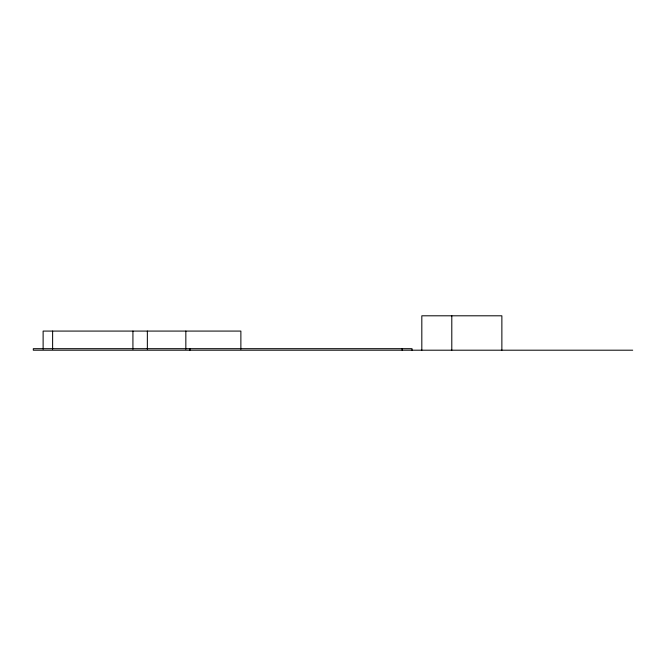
<?xml version="1.0" encoding="UTF-8"?>
<svg xmlns="http://www.w3.org/2000/svg" width="666" height="666" viewBox="0 0 666 666"><rect width="100%" height="100%" fill="white"/><g stroke="black" fill="none" stroke-linecap="round" stroke-linejoin="round"><path stroke-width="1" d="M632.7 350.199L33.3 350.199L33.3 348.684L412.029 348.684L412.029 350.199M501.873 350.199L501.873 315.801L421.819 315.801L421.819 350.199M451.798 315.801L451.798 350.199M402.164 348.684L402.164 350.199M240.876 349.192L240.876 331.077L43.123 331.077L43.123 349.192M189.935 348.684L189.935 350.199M185.839 331.077L185.839 349.192M147.352 331.077L147.352 349.192M132.925 331.077L132.925 349.192M52.622 331.077L52.622 349.192"/></g></svg>
